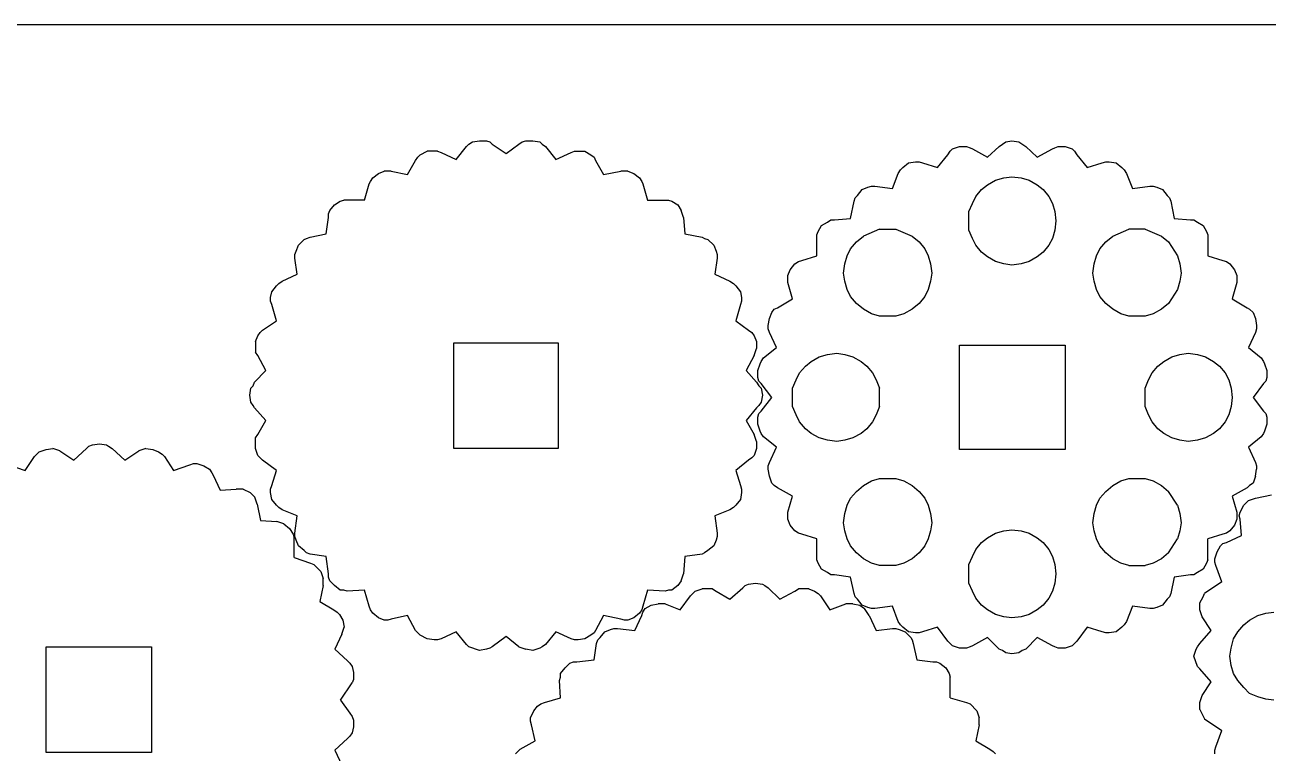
# Model space of a CAD drawing. Extents: x -1891 to 1891, y -1891 to 1891.
# Drawn here: x 321 to 1229, y -373 to 158 of the extents above; entities that cross this region are included whole.
import ezdxf

# ---------------------------------------------------------------- set-up
doc = ezdxf.new("R2010")
doc.units = 0
doc.header["$MEASUREMENT"] = 0
doc.layers.get('0').update_dxf_attribs({"linetype": 'CONTINUOUS'})

msp = doc.modelspace()

# ---------------------------------------------------------------- linework, layer by layer
for p, q in [((1267.863012, 157.80372), (-229.863228, 157.80372)), ((648.116556, 72.382884), (653.196564, 73.229544)), ((653.196564, 73.229544), (658.27656, 73.229544)), ((658.27656, 73.229544), (660.816564, 72.382884)), ((684.523224, 72.382884), (687.063228, 73.229544)), ((687.063228, 73.229544), (692.143224, 73.229544)), ((692.143224, 73.229544), (697.223232, 72.382884)), ((1037.56968, 72.382884), (1041.803016, 73.229544)), ((1041.803016, 73.229544), (1046.883012, 72.382884)), ((610.016556, 63.069552), (615.096564, 65.609544)), ((622.716564, 65.609544), (615.096564, 65.609544)), ((622.716564, 65.609544), (625.256556, 64.762884)), ((625.256556, 64.762884), (636.263232, 59.682888)), ((636.263232, 59.682888), (643.883232, 68.99622)), ((643.883232, 68.99622), (645.576564, 70.689552)), ((645.576564, 70.689552), (648.116556, 72.382884)), ((660.816564, 72.382884), (662.509896, 70.689552)), ((662.509896, 70.689552), (672.669888, 63.916212)), ((672.669888, 63.916212), (681.983232, 70.689552)), ((681.983232, 70.689552), (684.523224, 72.382884)), ((697.223232, 72.382884), (698.916564, 70.689552)), ((698.916564, 70.689552), (701.456556, 68.99622)), ((701.456556, 68.99622), (709.076556, 59.682888)), ((709.076556, 59.682888), (720.083232, 64.762884)), ((720.083232, 64.762884), (722.623224, 65.609544)), ((722.623224, 65.609544), (730.243224, 65.609544)), ((730.243224, 65.609544), (734.47656, 63.069552)), ((995.236344, 63.069552), (996.929676, 65.609544)), ((996.929676, 65.609544), (998.623008, 67.302888)), ((998.623008, 67.302888), (1003.703016, 68.99622)), ((1003.703016, 68.99622), (1008.783012, 68.99622)), ((1008.783012, 68.99622), (1011.323016, 68.149548)), ((1011.323016, 68.149548), (1013.016348, 67.302888)), ((1013.016348, 67.302888), (1024.023012, 61.37622)), ((1024.023012, 61.37622), (1032.489684, 68.99622)), ((1032.489684, 68.99622), (1037.56968, 72.382884)), ((1046.883012, 72.382884), (1051.963008, 68.99622)), ((1051.963008, 68.99622), (1060.42968, 61.37622)), ((1060.42968, 61.37622), (1071.436344, 67.302888)), ((1071.436344, 67.302888), (1073.129676, 68.149548)), ((1073.129676, 68.149548), (1075.66968, 68.99622)), ((1075.66968, 68.99622), (1080.749676, 68.99622)), ((1080.749676, 68.99622), (1085.829684, 67.302888)), ((1085.829684, 67.302888), (1087.523016, 65.609544)), ((1087.523016, 65.609544), (1089.216348, 63.069552)), ((600.703224, 48.676212), (606.629892, 58.836216)), ((606.629892, 58.836216), (608.323224, 61.37622)), ((608.323224, 61.37622), (610.016556, 63.069552)), ((734.47656, 63.069552), (737.016564, 61.37622)), ((737.016564, 61.37622), (737.863224, 58.836216)), ((737.863224, 58.836216), (743.789892, 48.676212)), ((962.229888, 53.75622), (966.449676, 57.142884)), ((966.449676, 57.142884), (971.529684, 57.989544)), ((971.529684, 57.989544), (974.069676, 57.989544)), ((974.069676, 57.989544), (976.60968, 57.142884)), ((976.60968, 57.142884), (987.616344, 53.75622)), ((987.616344, 53.75622), (995.236344, 63.069552)), ((1089.216348, 63.069552), (1096.836348, 53.75622)), ((1096.836348, 53.75622), (1107.843012, 57.142884)), ((1107.843012, 57.142884), (1110.383016, 57.989544)), ((1110.383016, 57.989544), (1112.923008, 57.989544)), ((1112.923008, 57.989544), (1118.003016, 57.142884)), ((1118.003016, 57.142884), (1122.236352, 53.75622)), ((573.609888, 43.596216), (575.303232, 46.13622)), ((575.303232, 46.13622), (579.536556, 49.522884)), ((579.536556, 49.522884), (583.769892, 51.216216)), ((588.849888, 51.216216), (583.769892, 51.216216)), ((588.849888, 51.216216), (600.703224, 48.676212)), ((743.789892, 48.676212), (756.489888, 51.216216)), ((761.569896, 51.216216), (756.489888, 51.216216)), ((761.569896, 51.216216), (765.803232, 49.522884)), ((765.803232, 49.522884), (770.036556, 46.13622)), ((770.036556, 46.13622), (771.729888, 43.596216)), ((954.609888, 38.51622), (958.843224, 49.522884)), ((958.843224, 49.522884), (960.536556, 52.062888)), ((960.536556, 52.062888), (962.229888, 53.75622)), ((1029.94968, 44.442888), (1035.876348, 46.13622)), ((1035.876348, 46.13622), (1041.803016, 46.98288)), ((1041.803016, 46.98288), (1048.576344, 46.13622)), ((1048.576344, 46.13622), (1054.503012, 44.442888)), ((1122.236352, 53.75622), (1123.929684, 52.062888)), ((1123.929684, 52.062888), (1125.623016, 49.522884)), ((1125.623016, 49.522884), (1129.856352, 38.51622)), ((569.376564, 30.049548), (572.763228, 41.902884)), ((572.763228, 41.902884), (573.609888, 43.596216)), ((771.729888, 43.596216), (772.57656, 41.902884)), ((772.57656, 41.902884), (775.963224, 30.049548)), ((929.209896, 33.436212), (932.59656, 37.669548)), ((932.59656, 37.669548), (936.829896, 39.36288)), ((936.829896, 39.36288), (939.369888, 40.209552)), ((939.369888, 40.209552), (941.909892, 40.209552)), ((941.909892, 40.209552), (954.609888, 38.51622)), ((1015.556352, 32.589552), (1019.789676, 37.669548)), ((1019.789676, 37.669548), (1024.023012, 41.056212)), ((1024.023012, 41.056212), (1029.94968, 44.442888)), ((1054.503012, 44.442888), (1060.42968, 41.056212)), ((1060.42968, 41.056212), (1064.663016, 37.669548)), ((1064.663016, 37.669548), (1068.896352, 32.589552)), ((1129.856352, 38.51622), (1142.556348, 40.209552)), ((1142.556348, 40.209552), (1145.096352, 40.209552)), ((1145.096352, 40.209552), (1147.636344, 39.36288)), ((1147.636344, 39.36288), (1151.86968, 37.669548)), ((1151.86968, 37.669548), (1155.256344, 33.436212)), ((547.363224, 26.662884), (551.59656, 29.202888)), ((551.59656, 29.202888), (554.136564, 30.049548)), ((569.376564, 30.049548), (554.136564, 30.049548)), ((775.963224, 30.049548), (791.203224, 30.049548)), ((791.203224, 30.049548), (793.743228, 29.202888)), ((793.743228, 29.202888), (797.976564, 26.662884)), ((924.129888, 16.50288), (926.669892, 29.202888)), ((926.669892, 29.202888), (927.516564, 31.74288)), ((927.516564, 31.74288), (929.209896, 33.436212)), ((1010.476344, 21.582888), (1013.016348, 27.509544)), ((1013.016348, 27.509544), (1015.556352, 32.589552)), ((1068.896352, 32.589552), (1071.436344, 27.509544)), ((1071.436344, 27.509544), (1073.129676, 21.582888)), ((1155.256344, 33.436212), (1156.949676, 31.74288)), ((1156.949676, 31.74288), (1157.796348, 29.202888)), ((1157.796348, 29.202888), (1160.336352, 16.50288)), ((543.129888, 19.889544), (543.97656, 22.429548)), ((543.129888, 17.349552), (543.129888, 19.889544)), ((543.97656, 22.429548), (547.363224, 26.662884)), ((797.976564, 26.662884), (800.516556, 22.429548)), ((802.209888, 17.349552), (800.516556, 22.429548)), ((1010.476344, 8.03622), (1010.476344, 21.582888)), ((1073.129676, 21.582888), (1073.976348, 14.809548)), ((541.436556, 5.496216), (543.129888, 17.349552)), ((802.209888, 17.349552), (803.05656, 5.496216)), ((900.423228, 7.189548), (902.963232, 11.422884)), ((902.963232, 11.422884), (907.196556, 13.962888)), ((907.196556, 13.962888), (909.73656, 15.65622)), ((909.73656, 15.65622), (912.276564, 15.65622)), ((912.276564, 15.65622), (924.129888, 16.50288)), ((1073.976348, 14.809548), (1073.129676, 8.03622)), ((1160.336352, 16.50288), (1172.189676, 15.65622)), ((1172.189676, 15.65622), (1174.72968, 15.65622)), ((1174.72968, 15.65622), (1177.269684, 13.962888)), ((1177.269684, 13.962888), (1181.503008, 11.422884)), ((1181.503008, 11.422884), (1184.043012, 7.189548)), ((521.11656, -2.970456), (525.349896, 1.26288)), ((525.349896, 1.26288), (527.043228, 2.109552)), ((527.043228, 2.109552), (529.583232, 2.956212)), ((529.583232, 2.956212), (541.436556, 5.496216)), ((803.05656, 5.496216), (815.756556, 2.956212)), ((815.756556, 2.956212), (817.449888, 2.109552)), ((817.449888, 2.109552), (819.989892, 1.26288)), ((819.989892, 1.26288), (824.223228, -2.970456)), ((899.576556, 4.649544), (900.423228, 7.189548)), ((899.576556, -10.590456), (899.576556, 4.649544)), ((928.363224, -0.430452), (933.443232, 3.802884)), ((945.296556, 8.88288), (933.443232, 3.802884)), ((945.296556, 8.88288), (957.149892, 8.88288)), ((957.149892, 8.88288), (968.98968, 3.802884)), ((968.98968, 3.802884), (974.069676, -0.430452)), ((1013.016348, 2.109552), (1010.476344, 8.03622)), ((1015.556352, -2.970456), (1013.016348, 2.109552)), ((1071.436344, 2.109552), (1068.896352, -2.970456)), ((1073.129676, 8.03622), (1071.436344, 2.109552)), ((1110.383016, -0.430452), (1115.463012, 3.802884)), ((1115.463012, 3.802884), (1127.316348, 8.88288)), ((1139.169684, 8.88288), (1127.316348, 8.88288)), ((1139.169684, 8.88288), (1151.023008, 3.802884)), ((1151.023008, 3.802884), (1156.103016, -0.430452)), ((1184.043012, 7.189548), (1184.889684, 4.649544)), ((1184.889684, 4.649544), (1184.889684, -10.590456)), ((518.576556, -9.743784), (519.423228, -7.20378)), ((519.423228, -7.20378), (521.11656, -2.970456)), ((824.223228, -2.970456), (825.91656, -7.20378)), ((825.91656, -7.20378), (826.763232, -9.743784)), ((921.589896, -10.590456), (924.129888, -5.510448)), ((924.129888, -5.510448), (928.363224, -0.430452)), ((974.069676, -0.430452), (978.303012, -5.510448)), ((978.303012, -5.510448), (980.843016, -10.590456)), ((1019.789676, -8.050452), (1015.556352, -2.970456)), ((1024.023012, -11.437116), (1019.789676, -8.050452)), ((1064.663016, -8.050452), (1060.42968, -11.437116)), ((1068.896352, -2.970456), (1064.663016, -8.050452)), ((1103.609676, -10.590456), (1106.14968, -5.510448)), ((1106.14968, -5.510448), (1110.383016, -0.430452)), ((1156.103016, -0.430452), (1162.876344, -10.590456)), ((518.576556, -12.283788), (518.576556, -9.743784)), ((520.269888, -24.137112), (518.576556, -12.283788)), ((826.763232, -12.283788), (825.069888, -24.137112)), ((826.763232, -9.743784), (826.763232, -12.283788)), ((880.103232, -20.750448), (883.489896, -16.517112)), ((883.489896, -16.517112), (886.029888, -14.82378)), ((886.029888, -14.82378), (888.569892, -13.97712)), ((888.569892, -13.97712), (899.576556, -10.590456)), ((919.049892, -23.290452), (919.896564, -16.517112)), ((919.896564, -16.517112), (921.589896, -10.590456)), ((980.843016, -10.590456), (982.536348, -16.517112)), ((982.536348, -16.517112), (983.383008, -23.290452)), ((1029.94968, -14.82378), (1024.023012, -11.437116)), ((1035.876348, -16.517112), (1029.94968, -14.82378)), ((1041.803016, -17.363784), (1035.876348, -16.517112)), ((1048.576344, -16.517112), (1041.803016, -17.363784)), ((1054.503012, -14.82378), (1048.576344, -16.517112)), ((1060.42968, -11.437116), (1054.503012, -14.82378)), ((1101.069684, -23.290452), (1101.916344, -16.517112)), ((1101.916344, -16.517112), (1103.609676, -10.590456)), ((1162.876344, -10.590456), (1164.569676, -16.517112)), ((1164.569676, -16.517112), (1165.416348, -23.290452)), ((1184.889684, -10.590456), (1195.896348, -13.97712)), ((1195.896348, -13.97712), (1198.436352, -14.82378)), ((1198.436352, -14.82378), (1200.976344, -16.517112)), ((1200.976344, -16.517112), (1204.363008, -20.750448)), ((509.263224, -29.21712), (520.269888, -24.137112)), ((825.069888, -24.137112), (836.076564, -29.21712)), ((878.409888, -24.983784), (880.103232, -20.750448)), ((878.409888, -30.06378), (878.409888, -24.983784)), ((919.896564, -29.21712), (919.049892, -23.290452)), ((983.383008, -23.290452), (982.536348, -29.21712)), ((1101.916344, -29.21712), (1101.069684, -23.290452)), ((1165.416348, -23.290452), (1164.569676, -29.21712)), ((1204.363008, -20.750448), (1206.056352, -24.983784)), ((1206.056352, -24.983784), (1206.056352, -30.06378)), ((501.643224, -36.83712), (505.029888, -32.603784)), ((505.029888, -32.603784), (506.723232, -30.910452)), ((506.723232, -30.910452), (509.263224, -29.21712)), ((836.076564, -29.21712), (838.616556, -30.910452)), ((838.616556, -30.910452), (840.309888, -32.603784)), ((840.309888, -32.603784), (843.696564, -36.83712)), ((881.796564, -41.917116), (878.409888, -30.06378)), ((921.589896, -35.143788), (919.896564, -29.21712)), ((924.129888, -40.223784), (921.589896, -35.143788)), ((980.843016, -35.143788), (978.303012, -40.223784)), ((982.536348, -29.21712), (980.843016, -35.143788)), ((1103.609676, -35.143788), (1101.916344, -29.21712)), ((1106.14968, -40.223784), (1103.609676, -35.143788)), ((1162.876344, -35.143788), (1156.103016, -45.30378)), ((1164.569676, -29.21712), (1162.876344, -35.143788)), ((1206.056352, -30.06378), (1202.669676, -41.917116)), ((500.796564, -41.070456), (501.643224, -36.83712)), ((500.796564, -43.610448), (500.796564, -41.070456)), ((501.643224, -46.150452), (500.796564, -43.610448)), ((843.696564, -36.83712), (844.543224, -41.070456)), ((844.543224, -43.610448), (843.696564, -46.150452)), ((844.543224, -41.070456), (844.543224, -43.610448)), ((870.789888, -48.690456), (881.796564, -41.917116)), ((928.363224, -45.30378), (924.129888, -40.223784)), ((933.443232, -49.537116), (928.363224, -45.30378)), ((974.069676, -45.30378), (968.98968, -49.537116)), ((978.303012, -40.223784), (974.069676, -45.30378)), ((1110.383016, -45.30378), (1106.14968, -40.223784)), ((1115.463012, -49.537116), (1110.383016, -45.30378)), ((1156.103016, -45.30378), (1151.023008, -49.537116)), ((1202.669676, -41.917116), (1213.676352, -48.690456)), ((505.029888, -58.003788), (501.643224, -46.150452)), ((843.696564, -46.150452), (840.309888, -58.003788)), ((864.863232, -56.310456), (866.556564, -52.07712)), ((866.556564, -52.07712), (868.249896, -49.537116)), ((868.249896, -49.537116), (870.789888, -48.690456)), ((939.369888, -52.92378), (933.443232, -49.537116)), ((945.296556, -54.617112), (939.369888, -52.92378)), ((963.063012, -52.92378), (957.149892, -54.617112)), ((968.98968, -49.537116), (963.063012, -52.92378)), ((1121.38968, -52.92378), (1115.463012, -49.537116)), ((1127.316348, -54.617112), (1121.38968, -52.92378)), ((1145.096352, -52.92378), (1139.169684, -54.617112)), ((1151.023008, -49.537116), (1145.096352, -52.92378)), ((1213.676352, -48.690456), (1215.369684, -49.537116)), ((1215.369684, -49.537116), (1217.909676, -52.07712)), ((1217.909676, -52.07712), (1219.603008, -56.310456)), ((494.869896, -64.777116), (505.029888, -58.003788)), ((840.309888, -58.003788), (849.623232, -64.777116)), ((864.01656, -61.390452), (864.863232, -56.310456)), ((864.01656, -63.930456), (864.01656, -61.390452)), ((957.149892, -54.617112), (945.296556, -54.617112)), ((1139.169684, -54.617112), (1127.316348, -54.617112)), ((1219.603008, -56.310456), (1220.44968, -61.390452)), ((1220.44968, -61.390452), (1220.44968, -63.930456)), ((489.789888, -73.243788), (491.483232, -69.010452)), ((491.483232, -69.010452), (493.176564, -66.470448)), ((493.176564, -66.470448), (494.869896, -64.777116)), ((849.623232, -64.777116), (852.163224, -66.470448)), ((852.163224, -66.470448), (853.856556, -69.010452)), ((853.856556, -69.010452), (855.549888, -73.243788)), ((864.863232, -66.470448), (864.01656, -63.930456)), ((869.943228, -77.477112), (864.863232, -66.470448)), ((1219.603008, -66.470448), (1214.523012, -77.477112)), ((1220.44968, -63.930456), (1219.603008, -66.470448)), ((489.789888, -73.243788), (489.789888, -80.863788)), ((491.483232, -83.40378), (489.789888, -80.863788)), ((634.569888, -74.090448), (710.769888, -74.090448)), ((634.569888, -151.13712), (634.569888, -74.090448)), ((710.769888, -74.090448), (710.769888, -151.13712)), ((853.856556, -83.40378), (855.549888, -78.323784)), ((855.549888, -73.243788), (855.549888, -78.323784)), ((860.629896, -85.097112), (869.943228, -77.477112)), ((1003.703016, -75.78378), (1080.749676, -75.78378)), ((1003.703016, -151.98378), (1003.703016, -75.78378)), ((1080.749676, -75.78378), (1080.749676, -151.98378)), ((1214.523012, -77.477112), (1223.836344, -85.097112)), ((497.409888, -94.410456), (491.483232, -83.40378)), ((853.856556, -83.40378), (847.929888, -94.410456)), ((856.39656, -94.410456), (858.089892, -89.330448)), ((858.089892, -89.330448), (858.936564, -87.637116)), ((858.936564, -87.637116), (860.629896, -85.097112)), ((891.109896, -91.02378), (895.343232, -87.637116)), ((895.343232, -87.637116), (901.269888, -84.250452)), ((901.269888, -84.250452), (907.196556, -82.55712)), ((907.196556, -82.55712), (913.969896, -81.710448)), ((913.969896, -81.710448), (919.896564, -82.55712)), ((919.896564, -82.55712), (925.823232, -84.250452)), ((925.823232, -84.250452), (931.749888, -87.637116)), ((931.749888, -87.637116), (935.983224, -91.02378)), ((1148.483016, -91.02378), (1152.716352, -87.637116)), ((1152.716352, -87.637116), (1158.643008, -84.250452)), ((1158.643008, -84.250452), (1164.569676, -82.55712)), ((1164.569676, -82.55712), (1170.496344, -81.710448)), ((1170.496344, -81.710448), (1177.269684, -82.55712)), ((1177.269684, -82.55712), (1183.196352, -84.250452)), ((1183.196352, -84.250452), (1189.123008, -87.637116)), ((1189.123008, -87.637116), (1193.356344, -91.02378)), ((1223.836344, -85.097112), (1225.529676, -87.637116)), ((1225.529676, -87.637116), (1226.376348, -89.330448)), ((1226.376348, -89.330448), (1228.06968, -94.410456)), ((488.943228, -102.877116), (497.409888, -94.410456)), ((847.929888, -94.410456), (855.549888, -102.877116)), ((856.39656, -99.490452), (856.39656, -94.410456)), ((857.243232, -102.030456), (856.39656, -99.490452)), ((884.336556, -101.183784), (886.87656, -96.103788)), ((886.87656, -96.103788), (891.109896, -91.02378)), ((935.983224, -91.02378), (940.21656, -96.103788)), ((940.21656, -96.103788), (942.756564, -101.183784)), ((1141.709676, -101.183784), (1144.24968, -96.103788)), ((1144.24968, -96.103788), (1148.483016, -91.02378)), ((1193.356344, -91.02378), (1197.58968, -96.103788)), ((1197.58968, -96.103788), (1200.129684, -101.183784)), ((1228.06968, -99.490452), (1227.223008, -102.030456)), ((1228.06968, -94.410456), (1228.06968, -99.490452)), ((485.556564, -112.190448), (486.403224, -107.110452)), ((486.403224, -107.110452), (488.096556, -105.41712)), ((488.096556, -105.41712), (488.943228, -102.877116)), ((855.549888, -102.877116), (857.243232, -105.41712)), ((858.936564, -103.723788), (857.243232, -102.030456)), ((857.243232, -105.41712), (858.936564, -107.110452)), ((866.556564, -113.88378), (858.936564, -103.723788)), ((858.936564, -107.110452), (859.783224, -112.190448)), ((881.796564, -107.110452), (884.336556, -101.183784)), ((881.796564, -120.65712), (881.796564, -107.110452)), ((942.756564, -101.183784), (945.296556, -107.110452)), ((945.296556, -120.65712), (945.296556, -107.110452)), ((1139.169684, -107.110452), (1141.709676, -101.183784)), ((1139.169684, -120.65712), (1139.169684, -107.110452)), ((1200.129684, -101.183784), (1201.823016, -107.110452)), ((1201.823016, -107.110452), (1202.669676, -113.88378)), ((1225.529676, -103.723788), (1217.909676, -113.88378)), ((1227.223008, -102.030456), (1225.529676, -103.723788)), ((486.403224, -117.270456), (485.556564, -112.190448)), ((488.096556, -119.810448), (486.403224, -117.270456)), ((858.936564, -117.270456), (857.243232, -119.810448)), ((859.783224, -112.190448), (858.936564, -117.270456)), ((858.936564, -124.043784), (866.556564, -113.88378)), ((1202.669676, -113.88378), (1201.823016, -120.65712)), ((1217.909676, -113.88378), (1225.529676, -124.043784)), ((488.943228, -121.50378), (488.096556, -119.810448)), ((497.409888, -130.817112), (488.943228, -121.50378)), ((855.549888, -121.50378), (847.929888, -130.817112)), ((857.243232, -119.810448), (855.549888, -121.50378)), ((856.39656, -128.27712), (857.243232, -125.737116)), ((857.243232, -125.737116), (858.936564, -124.043784)), ((884.336556, -126.583788), (881.796564, -120.65712)), ((886.87656, -131.663784), (884.336556, -126.583788)), ((942.756564, -126.583788), (940.21656, -131.663784)), ((945.296556, -120.65712), (942.756564, -126.583788)), ((1141.709676, -126.583788), (1139.169684, -120.65712)), ((1144.24968, -131.663784), (1141.709676, -126.583788)), ((1200.129684, -126.583788), (1197.58968, -131.663784)), ((1201.823016, -120.65712), (1200.129684, -126.583788)), ((1225.529676, -124.043784), (1227.223008, -125.737116)), ((1227.223008, -125.737116), (1228.06968, -128.27712)), ((491.483232, -140.977116), (497.409888, -130.817112)), ((847.929888, -130.817112), (853.856556, -140.977116)), ((856.39656, -133.357116), (856.39656, -128.27712)), ((858.089892, -138.437112), (856.39656, -133.357116)), ((891.109896, -136.74378), (886.87656, -131.663784)), ((940.21656, -131.663784), (935.983224, -136.74378)), ((1148.483016, -136.74378), (1144.24968, -131.663784)), ((1197.58968, -131.663784), (1193.356344, -136.74378)), ((1228.06968, -133.357116), (1226.376348, -138.437112)), ((1228.06968, -128.27712), (1228.06968, -133.357116)), ((489.789888, -143.51712), (491.483232, -140.977116)), ((489.789888, -151.13712), (489.789888, -143.51712)), ((855.549888, -146.057112), (853.856556, -140.977116)), ((858.936564, -140.130456), (858.089892, -138.437112)), ((860.629896, -142.670448), (858.936564, -140.130456)), ((869.943228, -150.290448), (860.629896, -142.670448)), ((895.343232, -140.130456), (891.109896, -136.74378)), ((901.269888, -143.51712), (895.343232, -140.130456)), ((907.196556, -145.210452), (901.269888, -143.51712)), ((925.823232, -143.51712), (919.896564, -145.210452)), ((931.749888, -140.130456), (925.823232, -143.51712)), ((935.983224, -136.74378), (931.749888, -140.130456)), ((1152.716352, -140.130456), (1148.483016, -136.74378)), ((1158.643008, -143.51712), (1152.716352, -140.130456)), ((1164.569676, -145.210452), (1158.643008, -143.51712)), ((1183.196352, -143.51712), (1177.269684, -145.210452)), ((1189.123008, -140.130456), (1183.196352, -143.51712)), ((1193.356344, -136.74378), (1189.123008, -140.130456)), ((1223.836344, -142.670448), (1214.523012, -150.290448)), ((1225.529676, -140.130456), (1223.836344, -142.670448)), ((1226.376348, -138.437112), (1225.529676, -140.130456)), ((331.769888, -153.677112), (328.383224, -157.063788)), ((331.769888, -153.677112), (336.849896, -151.98378)), ((336.849896, -151.98378), (341.929892, -151.13712)), ((347.009888, -152.830452), (341.929892, -151.13712)), ((347.009888, -152.830452), (357.169892, -159.60378)), ((357.169892, -159.60378), (366.483224, -151.13712)), ((366.483224, -151.13712), (368.176556, -149.443788)), ((368.176556, -149.443788), (370.71656, -148.597116)), ((370.71656, -148.597116), (375.796556, -147.750456)), ((375.796556, -147.750456), (380.876564, -148.597116)), ((380.876564, -148.597116), (382.569896, -149.443788)), ((382.569896, -149.443788), (385.109888, -151.13712)), ((385.109888, -151.13712), (394.423232, -159.60378)), ((394.423232, -159.60378), (404.583224, -152.830452)), ((409.663232, -151.13712), (404.583224, -152.830452)), ((409.663232, -151.13712), (414.743228, -151.98378)), ((414.743228, -151.98378), (418.976564, -153.677112)), ((418.976564, -153.677112), (421.516556, -155.370456)), ((491.483232, -156.217116), (489.789888, -151.13712)), ((710.769888, -151.13712), (634.569888, -151.13712)), ((855.549888, -151.13712), (853.856556, -156.217116)), ((855.549888, -146.057112), (855.549888, -151.13712)), ((864.863232, -161.297112), (869.943228, -150.290448)), ((913.969896, -146.057112), (907.196556, -145.210452)), ((919.896564, -145.210452), (913.969896, -146.057112)), ((1080.749676, -151.98378), (1003.703016, -151.98378)), ((1170.496344, -146.057112), (1164.569676, -145.210452)), ((1177.269684, -145.210452), (1170.496344, -146.057112)), ((1214.523012, -150.290448), (1219.603008, -161.297112)), ((309.75656, -162.990456), (321.609896, -167.22378)), ((321.609896, -167.22378), (328.383224, -157.063788)), ((421.516556, -155.370456), (423.209888, -157.063788)), ((423.209888, -157.063788), (429.983228, -167.22378)), ((429.983228, -167.22378), (441.836564, -162.990456)), ((441.836564, -162.990456), (444.376556, -162.143784)), ((444.376556, -162.143784), (446.91656, -162.143784)), ((446.91656, -162.143784), (451.996556, -163.837116)), ((494.869896, -159.60378), (491.483232, -156.217116)), ((505.029888, -167.22378), (494.869896, -159.60378)), ((849.623232, -159.60378), (840.309888, -167.22378)), ((852.163224, -157.910448), (849.623232, -159.60378)), ((853.856556, -156.217116), (852.163224, -157.910448)), ((864.01656, -163.837116), (864.863232, -161.297112)), ((1219.603008, -161.297112), (1220.44968, -163.837116)), ((451.996556, -163.837116), (456.229892, -166.37712)), ((456.229892, -166.37712), (457.923224, -168.917112)), ((457.923224, -168.917112), (458.769896, -170.610456)), ((458.769896, -170.610456), (463.849892, -181.61712)), ((501.643224, -178.230456), (505.029888, -167.22378)), ((840.309888, -167.22378), (843.696564, -178.230456)), ((864.01656, -166.37712), (864.01656, -163.837116)), ((864.863232, -171.457116), (864.01656, -166.37712)), ((866.556564, -176.537112), (864.863232, -171.457116)), ((1219.603008, -171.457116), (1217.909676, -176.537112)), ((1219.603008, -171.457116), (1220.44968, -166.37712)), ((1220.44968, -163.837116), (1220.44968, -166.37712)), ((463.849892, -181.61712), (475.703228, -180.770448)), ((480.783224, -180.770448), (475.703228, -180.770448)), ((480.783224, -180.770448), (485.863232, -183.310452)), ((500.796564, -180.770448), (501.643224, -178.230456)), ((500.796564, -183.310452), (500.796564, -180.770448)), ((843.696564, -178.230456), (844.543224, -180.770448)), ((844.543224, -180.770448), (844.543224, -183.310452)), ((868.249896, -178.230456), (866.556564, -176.537112)), ((870.789888, -179.923788), (868.249896, -178.230456)), ((881.796564, -185.836908), (870.789888, -179.923788)), ((928.363224, -182.46378), (933.443232, -178.230456)), ((933.443232, -178.230456), (939.369888, -174.84378)), ((939.369888, -174.84378), (945.296556, -173.150448)), ((945.296556, -173.150448), (957.149892, -173.150448)), ((957.149892, -173.150448), (963.063012, -174.84378)), ((963.063012, -174.84378), (968.98968, -178.230456)), ((968.98968, -178.230456), (974.069676, -182.46378)), ((1110.383016, -182.46378), (1115.463012, -178.230456)), ((1115.463012, -178.230456), (1121.38968, -174.84378)), ((1121.38968, -174.84378), (1127.316348, -173.150448)), ((1127.316348, -173.150448), (1139.169684, -173.150448)), ((1139.169684, -173.150448), (1145.096352, -174.84378)), ((1145.096352, -174.84378), (1151.023008, -178.230456)), ((1151.023008, -178.230456), (1156.103016, -182.46378)), ((1213.676352, -179.923788), (1202.669676, -185.836908)), ((1215.369684, -178.230456), (1213.676352, -179.923788)), ((1217.909676, -176.537112), (1215.369684, -178.230456)), ((485.863232, -183.310452), (489.249896, -186.683568)), ((490.943228, -191.763576), (489.249896, -186.683568)), ((501.643224, -188.3769), (500.796564, -183.310452)), ((505.029888, -192.610236), (501.643224, -188.3769)), ((843.696564, -188.3769), (840.309888, -192.610236)), ((844.543224, -183.310452), (843.696564, -188.3769)), ((878.409888, -197.690232), (881.796564, -185.836908)), ((921.589896, -192.610236), (924.129888, -187.53024)), ((924.129888, -187.53024), (928.363224, -182.46378)), ((974.069676, -182.46378), (978.303012, -187.53024)), ((978.303012, -187.53024), (980.843016, -192.610236)), ((1103.609676, -192.610236), (1106.14968, -187.53024)), ((1106.14968, -187.53024), (1110.383016, -182.46378)), ((1162.876344, -192.610236), (1156.103016, -182.46378)), ((1202.669676, -185.836908), (1206.056352, -197.690232)), ((1211.136348, -192.610236), (1214.523012, -189.223572)), ((1214.523012, -189.223572), (1219.603008, -187.53024)), ((1219.603008, -187.53024), (1231.456344, -184.990236)), ((490.943228, -191.763576), (493.483232, -203.6169)), ((506.723232, -194.303568), (505.029888, -192.610236)), ((509.263224, -195.9969), (506.723232, -194.303568)), ((520.269888, -200.230236), (509.263224, -195.9969)), ((836.076564, -195.9969), (825.069888, -200.230236)), ((838.616556, -194.303568), (836.076564, -195.9969)), ((840.309888, -192.610236), (838.616556, -194.303568)), ((878.409888, -202.77024), (878.409888, -197.690232)), ((919.049892, -205.310232), (919.896564, -198.536904)), ((919.896564, -198.536904), (921.589896, -192.610236)), ((980.843016, -192.610236), (982.536348, -198.536904)), ((982.536348, -198.536904), (983.383008, -205.310232)), ((1101.069684, -205.310232), (1101.916344, -198.536904)), ((1101.916344, -198.536904), (1103.609676, -192.610236)), ((1162.876344, -192.610236), (1164.569676, -198.536904)), ((1164.569676, -198.536904), (1165.416348, -205.310232)), ((1206.056352, -197.690232), (1206.056352, -202.77024)), ((1207.749684, -200.230236), (1208.596344, -197.690232)), ((1208.596344, -197.690232), (1211.136348, -192.610236)), ((493.483232, -203.6169), (505.336556, -204.463572)), ((510.416564, -206.156904), (505.336556, -204.463572)), ((510.416564, -206.156904), (514.649888, -209.543568)), ((518.576556, -212.930232), (520.269888, -200.230236)), ((825.069888, -200.230236), (826.763232, -212.930232)), ((880.103232, -207.003576), (878.409888, -202.77024)), ((883.489896, -211.2369), (880.103232, -207.003576)), ((919.896564, -211.2369), (919.049892, -205.310232)), ((983.383008, -205.310232), (982.536348, -211.2369)), ((1101.916344, -211.2369), (1101.069684, -205.310232)), ((1165.416348, -205.310232), (1164.569676, -211.2369)), ((1204.363008, -207.003576), (1200.976344, -211.2369)), ((1206.056352, -202.77024), (1204.363008, -207.003576)), ((1208.596344, -202.77024), (1207.749684, -200.230236)), ((1209.443016, -214.623576), (1208.596344, -202.77024)), ((514.649888, -209.543568), (517.189892, -213.776904)), ((517.189892, -213.776904), (518.036564, -216.316908)), ((518.036564, -230.710236), (518.036564, -216.316908)), ((518.576556, -215.470236), (518.576556, -212.930232)), ((519.423228, -218.01024), (518.576556, -215.470236)), ((826.763232, -215.470236), (825.91656, -218.01024)), ((826.763232, -212.930232), (826.763232, -215.470236)), ((886.029888, -212.930232), (883.489896, -211.2369)), ((888.569892, -213.776904), (886.029888, -212.930232)), ((899.576556, -217.163568), (888.569892, -213.776904)), ((899.576556, -232.403568), (899.576556, -217.163568)), ((921.589896, -217.163568), (919.896564, -211.2369)), ((924.129888, -222.243576), (921.589896, -217.163568)), ((980.843016, -217.163568), (978.303012, -222.243576)), ((982.536348, -211.2369), (980.843016, -217.163568)), ((1019.789676, -219.703572), (1024.023012, -216.316908)), ((1024.023012, -216.316908), (1029.94968, -212.930232)), ((1029.94968, -212.930232), (1035.876348, -211.2369)), ((1035.876348, -211.2369), (1041.803016, -210.39024)), ((1041.803016, -210.39024), (1048.576344, -211.2369)), ((1048.576344, -211.2369), (1054.503012, -212.930232)), ((1054.503012, -212.930232), (1060.42968, -216.316908)), ((1060.42968, -216.316908), (1064.663016, -219.703572)), ((1103.609676, -217.163568), (1101.916344, -211.2369)), ((1106.14968, -222.243576), (1103.609676, -217.163568)), ((1156.103016, -227.323572), (1162.876344, -217.163568)), ((1164.569676, -211.2369), (1162.876344, -217.163568)), ((1195.896348, -213.776904), (1184.889684, -217.163568)), ((1184.889684, -232.403568), (1184.889684, -217.163568)), ((1198.436352, -212.930232), (1195.896348, -213.776904)), ((1200.976344, -211.2369), (1198.436352, -212.930232)), ((1198.436352, -219.703572), (1209.443016, -214.623576)), ((521.11656, -222.243576), (519.423228, -218.01024)), ((525.349896, -225.63024), (521.11656, -222.243576)), ((527.043228, -227.323572), (525.349896, -225.63024)), ((819.989892, -225.63024), (817.449888, -227.323572)), ((824.223228, -222.243576), (819.989892, -225.63024)), ((825.91656, -218.01024), (824.223228, -222.243576)), ((928.363224, -227.323572), (924.129888, -222.243576)), ((978.303012, -222.243576), (974.069676, -227.323572)), ((1013.016348, -229.863576), (1015.556352, -224.783568)), ((1015.556352, -224.783568), (1019.789676, -219.703572)), ((1064.663016, -219.703572), (1068.896352, -224.783568)), ((1068.896352, -224.783568), (1071.436344, -229.863576)), ((1110.383016, -227.323572), (1106.14968, -222.243576)), ((1189.96968, -231.556908), (1191.663012, -226.4769)), ((1191.663012, -226.4769), (1194.203016, -222.243576)), ((1194.203016, -222.243576), (1195.896348, -220.550232)), ((1195.896348, -220.550232), (1198.436352, -219.703572)), ((518.036564, -230.710236), (529.889888, -234.943572)), ((529.583232, -228.170232), (527.043228, -227.323572)), ((541.436556, -229.863576), (529.583232, -228.170232)), ((529.889888, -234.943572), (532.429892, -235.790232)), ((537.509888, -240.87024), (532.429892, -235.790232)), ((543.129888, -242.563572), (541.436556, -229.863576)), ((803.05656, -229.863576), (802.209888, -242.563572)), ((815.756556, -228.170232), (803.05656, -229.863576)), ((817.449888, -227.323572), (815.756556, -228.170232)), ((900.423228, -234.943572), (899.576556, -232.403568)), ((902.963232, -239.176908), (900.423228, -234.943572)), ((933.443232, -231.556908), (928.363224, -227.323572)), ((939.369888, -234.943572), (933.443232, -231.556908)), ((945.296556, -236.636904), (939.369888, -234.943572)), ((963.063012, -234.943572), (957.149892, -236.636904)), ((968.98968, -231.556908), (963.063012, -234.943572)), ((974.069676, -227.323572), (968.98968, -231.556908)), ((1010.476344, -235.790232), (1013.016348, -229.863576)), ((1010.476344, -249.3369), (1010.476344, -235.790232)), ((1071.436344, -229.863576), (1073.129676, -235.790232)), ((1073.129676, -235.790232), (1073.976348, -242.563572)), ((1115.463012, -231.556908), (1110.383016, -227.323572)), ((1121.38968, -234.943572), (1115.463012, -231.556908)), ((1127.316348, -236.636904), (1121.38968, -234.943572)), ((1145.096352, -234.943572), (1139.169684, -236.636904)), ((1151.023008, -231.556908), (1145.096352, -234.943572)), ((1156.103016, -227.323572), (1151.023008, -231.556908)), ((1184.043012, -234.943572), (1181.503008, -239.176908)), ((1184.889684, -232.403568), (1184.043012, -234.943572)), ((1189.96968, -234.0969), (1189.96968, -231.556908)), ((1190.816352, -236.636904), (1189.96968, -234.0969)), ((537.509888, -240.87024), (539.203232, -245.950236)), ((543.129888, -245.103576), (543.129888, -242.563572)), ((800.516556, -247.643568), (802.209888, -242.563572)), ((907.196556, -241.7169), (902.963232, -239.176908)), ((909.73656, -243.410232), (907.196556, -241.7169)), ((912.276564, -243.410232), (909.73656, -243.410232)), ((924.129888, -245.103576), (912.276564, -243.410232)), ((957.149892, -236.636904), (945.296556, -236.636904)), ((1073.976348, -242.563572), (1073.129676, -249.3369)), ((1127.316348, -236.636904), (1139.169684, -236.636904)), ((1172.189676, -243.410232), (1160.336352, -245.103576)), ((1174.72968, -243.410232), (1172.189676, -243.410232)), ((1177.269684, -241.7169), (1174.72968, -243.410232)), ((1181.503008, -239.176908), (1177.269684, -241.7169)), ((1195.049676, -248.49024), (1190.816352, -236.636904)), ((539.203232, -251.030232), (536.663228, -262.883568)), ((539.203232, -251.030232), (539.203232, -245.950236)), ((543.97656, -247.643568), (543.129888, -245.103576)), ((547.363224, -251.030232), (543.97656, -247.643568)), ((551.59656, -254.416908), (547.363224, -251.030232)), ((797.976564, -251.030232), (793.743228, -254.416908)), ((800.516556, -247.643568), (797.976564, -251.030232)), ((810.67656, -255.263568), (815.756556, -253.570236)), ((823.376556, -253.570236), (815.756556, -253.570236)), ((823.376556, -253.570236), (825.91656, -255.263568)), ((836.076564, -261.190236), (845.389896, -252.723576)), ((845.389896, -252.723576), (847.083228, -251.030232)), ((847.083228, -251.030232), (849.623232, -250.183572)), ((849.623232, -250.183572), (854.703228, -249.3369)), ((854.703228, -249.3369), (859.783224, -250.183572)), ((859.783224, -250.183572), (861.476556, -251.030232)), ((861.476556, -251.030232), (864.01656, -252.723576)), ((864.01656, -252.723576), (872.483232, -261.190236)), ((883.489896, -255.263568), (886.029888, -253.570236)), ((893.649888, -253.570236), (886.029888, -253.570236)), ((893.649888, -253.570236), (897.883224, -255.263568)), ((926.669892, -256.9569), (924.129888, -245.103576)), ((1013.016348, -255.263568), (1010.476344, -249.3369)), ((1073.129676, -249.3369), (1071.436344, -255.263568)), ((1160.336352, -245.103576), (1157.796348, -256.9569)), ((1195.049676, -248.49024), (1182.34968, -256.9569)), ((536.663228, -262.883568), (546.823232, -268.810236)), ((554.136564, -254.416908), (551.59656, -254.416908)), ((556.676556, -255.263568), (554.136564, -254.416908)), ((569.376564, -254.416908), (556.676556, -255.263568)), ((572.763228, -266.270232), (569.376564, -254.416908)), ((775.963224, -254.416908), (772.57656, -266.270232)), ((788.663232, -255.263568), (775.963224, -254.416908)), ((791.203224, -254.416908), (788.663232, -255.263568)), ((793.743228, -254.416908), (791.203224, -254.416908)), ((799.669896, -268.810236), (807.289896, -258.650232)), ((810.67656, -255.263568), (807.289896, -258.650232)), ((825.91656, -255.263568), (836.076564, -261.190236)), ((872.483232, -261.190236), (883.489896, -255.263568)), ((897.883224, -255.263568), (900.423228, -256.9569)), ((900.423228, -256.9569), (902.11656, -258.650232)), ((902.11656, -258.650232), (908.889888, -268.810236)), ((927.516564, -259.496904), (926.669892, -256.9569)), ((929.209896, -261.190236), (927.516564, -259.496904)), ((932.59656, -265.423572), (929.209896, -261.190236)), ((1015.556352, -260.343576), (1013.016348, -255.263568)), ((1019.789676, -265.423572), (1015.556352, -260.343576)), ((1068.896352, -260.343576), (1064.663016, -265.423572)), ((1071.436344, -255.263568), (1068.896352, -260.343576)), ((1155.256344, -261.190236), (1151.86968, -265.423572)), ((1156.949676, -259.496904), (1155.256344, -261.190236)), ((1157.796348, -256.9569), (1156.949676, -259.496904)), ((1178.963016, -263.73024), (1181.503008, -259.496904)), ((1181.503008, -259.496904), (1182.34968, -256.9569)), ((546.823232, -268.810236), (549.363224, -270.503568)), ((549.363224, -270.503568), (551.056556, -272.1969)), ((551.056556, -272.1969), (553.59656, -276.430236)), ((573.609888, -268.810236), (572.763228, -266.270232)), ((575.303232, -271.35024), (573.609888, -268.810236)), ((579.536556, -274.736904), (575.303232, -271.35024)), ((770.036556, -271.35024), (765.803232, -274.736904)), ((771.729888, -268.810236), (770.036556, -271.35024)), ((772.57656, -266.270232), (771.729888, -268.810236)), ((771.729888, -273.043572), (772.57656, -270.503568)), ((772.57656, -270.503568), (774.269892, -267.963576)), ((774.269892, -267.963576), (778.503228, -265.423572)), ((778.503228, -265.423572), (783.583224, -264.5769)), ((788.663232, -264.5769), (783.583224, -264.5769)), ((788.663232, -264.5769), (799.669896, -268.810236)), ((908.889888, -268.810236), (920.743224, -264.5769)), ((925.823232, -264.5769), (920.743224, -264.5769)), ((925.823232, -264.5769), (930.903228, -265.423572)), ((930.903228, -265.423572), (934.289892, -267.963576)), ((936.829896, -267.116904), (932.59656, -265.423572)), ((937.676556, -273.043572), (934.289892, -267.963576)), ((939.369888, -267.963576), (936.829896, -267.116904)), ((941.909892, -267.963576), (939.369888, -267.963576)), ((954.609888, -266.270232), (941.909892, -267.963576)), ((958.843224, -277.276908), (954.609888, -266.270232)), ((1024.023012, -268.810236), (1019.789676, -265.423572)), ((1029.94968, -272.1969), (1024.023012, -268.810236)), ((1035.876348, -273.890232), (1029.94968, -272.1969)), ((1054.503012, -272.1969), (1048.576344, -273.890232)), ((1060.42968, -268.810236), (1054.503012, -272.1969)), ((1064.663016, -265.423572), (1060.42968, -268.810236)), ((1129.856352, -266.270232), (1125.623016, -277.276908)), ((1142.556348, -267.963576), (1129.856352, -266.270232)), ((1145.096352, -267.963576), (1142.556348, -267.963576)), ((1147.636344, -267.116904), (1145.096352, -267.963576)), ((1151.86968, -265.423572), (1147.636344, -267.116904)), ((1178.963016, -268.810236), (1178.963016, -263.73024)), ((1180.656348, -273.890232), (1178.963016, -268.810236)), ((1221.296352, -273.043572), (1227.223008, -271.35024)), ((1227.223008, -271.35024), (1233.149676, -270.503568)), ((553.59656, -276.430236), (554.443232, -281.510232)), ((583.769892, -276.430236), (579.536556, -274.736904)), ((586.309896, -276.430236), (583.769892, -276.430236)), ((588.849888, -275.583576), (586.309896, -276.430236)), ((600.703224, -273.043572), (588.849888, -275.583576)), ((606.629892, -284.050236), (600.703224, -273.043572)), ((743.789892, -273.043572), (737.863224, -284.050236)), ((756.489888, -275.583576), (743.789892, -273.043572)), ((759.029892, -276.430236), (756.489888, -275.583576)), ((761.569896, -276.430236), (759.029892, -276.430236)), ((765.803232, -274.736904), (761.569896, -276.430236)), ((766.649892, -284.050236), (771.729888, -273.043572)), ((937.676556, -273.043572), (942.756564, -284.050236)), ((960.536556, -279.8169), (958.843224, -277.276908)), ((962.229888, -281.510232), (960.536556, -279.8169)), ((1041.803016, -274.736904), (1035.876348, -273.890232)), ((1048.576344, -273.890232), (1041.803016, -274.736904)), ((1123.929684, -279.8169), (1122.236352, -281.510232)), ((1125.623016, -277.276908), (1123.929684, -279.8169)), ((1187.429676, -284.050236), (1180.656348, -273.890232)), ((1206.903012, -284.896908), (1211.136348, -279.8169)), ((1211.136348, -279.8169), (1215.369684, -276.430236)), ((1215.369684, -276.430236), (1221.296352, -273.043572)), ((552.749888, -286.59024), (547.669892, -297.596904)), ((552.749888, -286.59024), (554.443232, -281.510232)), ((606.629892, -284.050236), (610.016556, -287.4369)), ((615.096564, -289.976904), (610.016556, -287.4369)), ((620.17656, -290.823576), (615.096564, -289.976904)), ((625.256556, -289.976904), (622.716564, -290.823576)), ((636.263232, -284.896908), (625.256556, -289.976904)), ((643.883232, -294.21024), (636.263232, -284.896908)), ((672.669888, -288.283572), (662.509896, -295.903572)), ((681.983232, -295.903572), (672.669888, -288.283572)), ((709.076556, -284.896908), (701.456556, -294.21024)), ((720.083232, -289.976904), (709.076556, -284.896908)), ((722.623224, -290.823576), (720.083232, -289.976904)), ((730.243224, -289.976904), (725.163228, -290.823576)), ((734.47656, -287.4369), (730.243224, -289.976904)), ((737.016564, -285.743568), (734.47656, -287.4369)), ((737.863224, -284.050236), (737.016564, -285.743568)), ((739.556556, -290.823576), (741.249888, -289.130232)), ((741.249888, -289.130232), (744.636564, -284.896908)), ((744.636564, -284.896908), (748.869888, -283.203576)), ((748.869888, -283.203576), (751.409892, -282.356904)), ((751.409892, -282.356904), (753.949896, -282.356904)), ((753.949896, -282.356904), (766.649892, -284.050236)), ((942.756564, -284.050236), (954.609888, -282.356904)), ((954.609888, -282.356904), (957.149892, -282.356904)), ((957.149892, -282.356904), (959.689896, -283.203576)), ((959.689896, -283.203576), (963.909684, -284.896908)), ((966.449676, -284.896908), (962.229888, -281.510232)), ((963.909684, -284.896908), (968.143008, -289.130232)), ((971.529684, -285.743568), (966.449676, -284.896908)), ((968.143008, -289.130232), (968.98968, -290.823576)), ((974.069676, -285.743568), (971.529684, -285.743568)), ((976.60968, -284.896908), (974.069676, -285.743568)), ((987.616344, -281.510232), (976.60968, -284.896908)), ((995.236344, -291.670236), (987.616344, -281.510232)), ((1024.023012, -289.130232), (1013.016348, -295.0569)), ((1032.489684, -297.596904), (1024.023012, -289.130232)), ((1060.42968, -289.130232), (1051.963008, -297.596904)), ((1071.436344, -295.0569), (1060.42968, -289.130232)), ((1096.836348, -281.510232), (1089.216348, -291.670236)), ((1107.843012, -284.896908), (1096.836348, -281.510232)), ((1110.383016, -285.743568), (1107.843012, -284.896908)), ((1112.923008, -285.743568), (1110.383016, -285.743568)), ((1118.003016, -284.896908), (1112.923008, -285.743568)), ((1122.236352, -281.510232), (1118.003016, -284.896908)), ((1178.963016, -293.363568), (1187.429676, -284.050236)), ((1201.823016, -296.750232), (1203.516348, -289.976904)), ((1203.516348, -289.976904), (1206.903012, -284.896908)), ((336.849896, -372.950232), (336.849896, -295.903572)), ((336.849896, -295.903572), (413.896556, -295.903572)), ((413.896556, -295.903572), (413.896556, -372.950232)), ((547.669892, -297.596904), (556.983224, -306.063576)), ((622.716564, -290.823576), (620.17656, -290.823576)), ((645.576564, -295.903572), (643.883232, -294.21024)), ((653.196564, -298.443576), (645.576564, -295.903572)), ((658.27656, -297.596904), (653.196564, -298.443576)), ((660.816564, -296.750232), (658.27656, -297.596904)), ((662.509896, -295.903572), (660.816564, -296.750232)), ((681.983232, -295.903572), (687.063228, -297.596904)), ((692.143224, -298.443576), (687.063228, -297.596904)), ((697.223232, -296.750232), (692.143224, -298.443576)), ((698.916564, -295.903572), (697.223232, -296.750232)), ((701.456556, -294.21024), (698.916564, -295.903572)), ((725.163228, -290.823576), (722.623224, -290.823576)), ((737.016564, -305.216904), (738.709896, -293.363568)), ((738.709896, -293.363568), (739.556556, -290.823576)), ((968.98968, -290.823576), (969.836352, -293.363568)), ((969.836352, -293.363568), (972.376344, -305.216904)), ((998.623008, -295.0569), (995.236344, -291.670236)), ((1003.703016, -296.750232), (998.623008, -295.0569)), ((1008.783012, -296.750232), (1003.703016, -296.750232)), ((1011.323016, -295.903572), (1008.783012, -296.750232)), ((1013.016348, -295.0569), (1011.323016, -295.903572)), ((1035.029676, -298.443576), (1032.489684, -297.596904)), ((1037.56968, -300.136908), (1035.029676, -298.443576)), ((1049.423016, -298.443576), (1046.883012, -300.136908)), ((1051.963008, -297.596904), (1049.423016, -298.443576)), ((1073.129676, -295.903572), (1071.436344, -295.0569)), ((1075.66968, -296.750232), (1073.129676, -295.903572)), ((1080.749676, -296.750232), (1075.66968, -296.750232)), ((1085.829684, -295.0569), (1080.749676, -296.750232)), ((1085.829684, -295.0569), (1089.216348, -291.670236)), ((1174.72968, -302.6769), (1176.423012, -297.596904)), ((1176.423012, -297.596904), (1177.269684, -295.903572)), ((1177.269684, -295.903572), (1178.963016, -293.363568)), ((1200.976344, -302.6769), (1201.823016, -296.750232)), ((556.983224, -306.063576), (558.676556, -307.756908)), ((558.676556, -307.756908), (560.369888, -310.2969)), ((715.849896, -311.143572), (719.23656, -307.756908)), ((719.23656, -307.756908), (721.776564, -306.910236)), ((721.776564, -306.910236), (724.316556, -306.910236)), ((724.316556, -306.910236), (737.016564, -305.216904)), ((972.376344, -305.216904), (984.22968, -306.910236)), ((984.22968, -306.910236), (986.769684, -306.910236)), ((986.769684, -306.910236), (989.309676, -307.756908)), ((989.309676, -307.756908), (993.543012, -311.143572)), ((1041.803016, -300.983568), (1037.56968, -300.136908)), ((1046.883012, -300.136908), (1041.803016, -300.983568)), ((1177.269684, -310.2969), (1174.72968, -302.6769)), ((1201.823016, -309.45024), (1200.976344, -302.6769)), ((560.369888, -310.2969), (561.21656, -314.530236)), ((561.21656, -314.530236), (561.21656, -319.610232)), ((712.463232, -315.376908), (715.849896, -311.143572)), ((712.463232, -317.9169), (712.463232, -315.376908)), ((993.543012, -311.143572), (996.083016, -315.376908)), ((996.083016, -315.376908), (996.929676, -317.9169)), ((1178.963016, -311.990232), (1177.269684, -310.2969)), ((1187.429676, -321.303576), (1178.963016, -311.990232)), ((1203.516348, -315.376908), (1201.823016, -309.45024)), ((1206.903012, -320.456904), (1203.516348, -315.376908)), ((551.903228, -334.850232), (560.369888, -322.150236)), ((561.21656, -319.610232), (560.369888, -322.150236)), ((711.61656, -320.456904), (712.463232, -317.9169)), ((712.463232, -333.1569), (711.61656, -320.456904)), ((996.929676, -333.1569), (996.929676, -317.9169)), ((1180.656348, -331.463568), (1187.429676, -321.303576)), ((1211.136348, -325.5369), (1206.903012, -320.456904)), ((1215.369684, -329.770236), (1211.136348, -325.5369)), ((551.903228, -334.850232), (558.676556, -344.163576)), ((700.609896, -336.543576), (712.463232, -333.1569)), ((996.929676, -333.1569), (1008.783012, -336.543576)), ((1178.963016, -336.543576), (1180.656348, -331.463568)), ((1221.296352, -332.31024), (1215.369684, -329.770236)), ((1227.223008, -334.003572), (1221.296352, -332.31024)), ((1233.149676, -334.850232), (1227.223008, -334.003572)), ((558.676556, -344.163576), (560.369888, -346.703568)), ((690.449892, -347.55024), (692.989896, -342.470232)), ((692.989896, -342.470232), (695.529888, -339.083568)), ((695.529888, -339.083568), (698.069892, -337.390236)), ((698.069892, -337.390236), (700.609896, -336.543576)), ((1008.783012, -336.543576), (1011.323016, -337.390236)), ((1016.403012, -342.470232), (1011.323016, -337.390236)), ((1016.403012, -342.470232), (1018.096344, -347.55024)), ((1178.963016, -341.623572), (1178.963016, -336.543576)), ((1178.963016, -341.623572), (1182.34968, -348.3969)), ((560.369888, -346.703568), (561.21656, -349.243572)), ((561.21656, -349.243572), (561.21656, -354.323568)), ((690.449892, -350.090232), (690.449892, -347.55024)), ((691.296564, -352.630236), (690.449892, -350.090232)), ((693.836556, -364.483572), (691.296564, -352.630236)), ((1018.096344, -352.630236), (1015.556352, -364.483572)), ((1018.096344, -352.630236), (1018.096344, -347.55024)), ((1182.34968, -348.3969), (1195.049676, -356.863572)), ((556.983224, -362.79024), (547.669892, -371.2569)), ((558.676556, -361.096908), (556.983224, -362.79024)), ((560.369888, -358.556904), (558.676556, -361.096908)), ((561.21656, -354.323568), (560.369888, -358.556904)), ((1190.816352, -368.716908), (1195.049676, -356.863572)), ((547.669892, -371.2569), (552.749888, -382.263576)), ((682.829892, -370.41024), (679.443228, -373.796904)), ((682.829892, -370.41024), (693.836556, -364.483572)), ((1015.556352, -364.483572), (1025.716344, -370.41024)), ((1025.716344, -370.41024), (1028.256348, -372.103572)), ((1189.96968, -371.2569), (1190.816352, -368.716908)), ((1189.96968, -373.796904), (1189.96968, -371.2569)), ((413.896556, -372.950232), (336.849896, -372.950232)), ((1028.256348, -372.103572), (1029.94968, -373.796904))]:
    msp.add_line(p, q)

doc.saveas('drawing.dxf')
